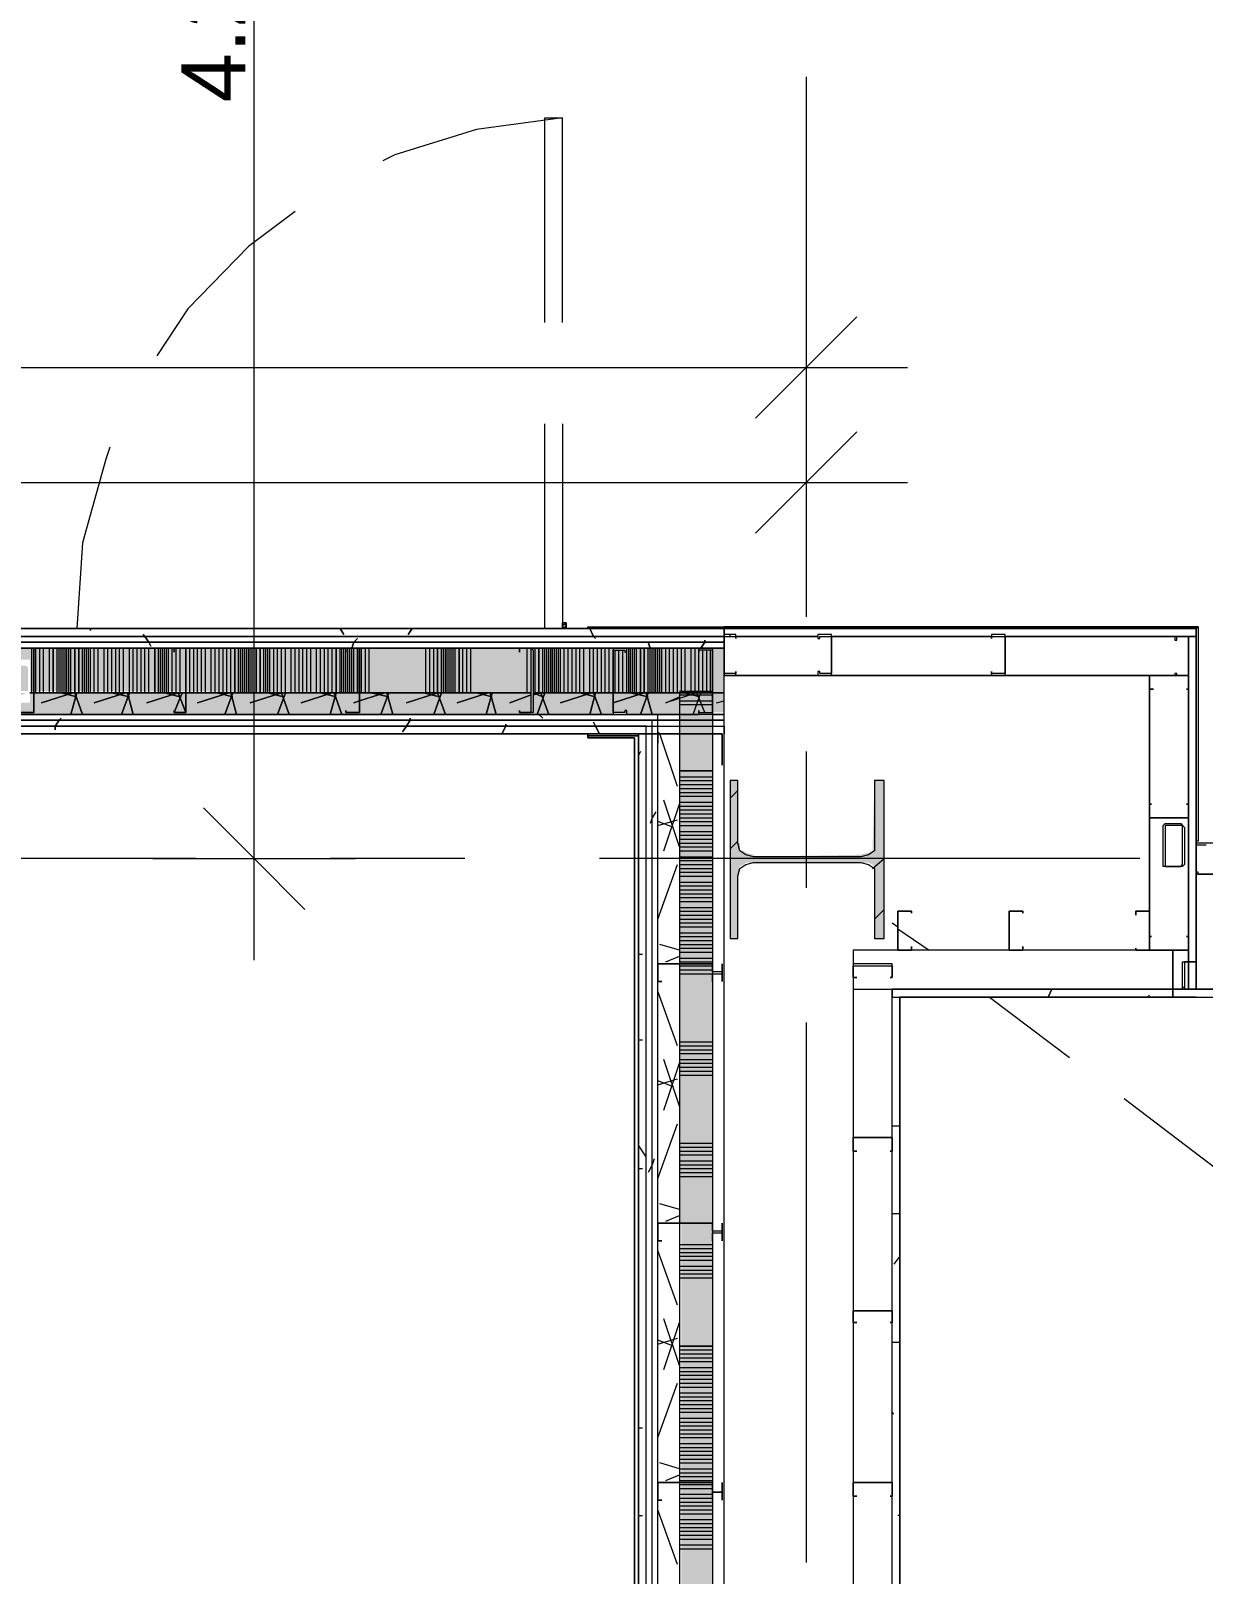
# Model space of a CAD drawing. Header units: metres. Extents: x -2 to 237, y -8 to 52.
# Drawn here: x 23.437 to 26.19, y 31.168 to 34.795 of the extents above; entities that cross this region are included whole.
import ezdxf

# ---------------------------------------------------------------- set-up
doc = ezdxf.new("R2010")
doc.units = ezdxf.units.M
doc.layers.add('HVAC - Ductos', color=5, linetype='Continuous', lineweight=0)
doc.layers.add('PDF4_Text', color=7, linetype='Continuous', lineweight=0)
doc.layers.add('PDF4_Geometry', color=7, linetype='Continuous', lineweight=0, true_color=0xaaaaaa)
doc.layers.add('PDF4_Solid Fills', color=7, linetype='Continuous', lineweight=0, true_color=0xffffff)
doc.styles.add('PDF Helvetica', font='')
doc.styles.get('PDF Helvetica').set_extended_font_data('Helvetica')

msp = doc.modelspace()

# ---------------------------------------------------------------- hatches: boundary and pattern name
at = {"layer": 'PDF4_Solid Fills', "lineweight": 0, "transparency": 33554559}
for points in [[(25.0379, 33.2387), (25.0379, 33.344), (25.0333, 33.344), (25.0059, 33.3394), (25.0059, 33.344), (21.5192, 33.344), (21.5192, 33.2387), (23.242, 33.2432), (23.4298, 33.2432), (23.4298, 33.2936), (23.4252, 33.2936), (23.4252, 33.3028), (23.384, 33.3028), (23.384, 33.3166), (23.4344, 33.3166), (23.4344, 33.2432), (23.4435, 33.2432)], [(25.0654, 33.2387), (25.0654, 33.344), (24.8318, 33.344), (24.8043, 33.3394), (24.8043, 33.344), (21.5192, 33.344), (21.5192, 33.2387), (23.242, 33.2432), (23.4298, 33.2432), (23.4298, 33.2982), (23.4252, 33.3028), (23.384, 33.3028), (23.384, 33.3166), (23.4344, 33.3166), (23.4344, 33.2432), (23.4435, 33.2432)], [(23.416, 33.2341), (23.4252, 33.2387), (21.5971, 33.2387), (21.5971, 33.1883), (24.96, 33.1883), (24.96, 33.2387), (23.4344, 33.2387), (23.4344, 33.2157), (23.384, 33.2157), (23.384, 33.2295)], [(23.416, 33.2341), (23.4252, 33.2387), (21.5971, 33.2387), (21.5971, 33.1883), (25.0379, 33.1928), (25.0654, 33.1928), (25.0654, 33.2387), (23.4344, 33.2387), (23.4344, 33.2157), (23.384, 33.2157), (23.384, 33.2295)], [(24.9646, 30.2652), (25.0379, 30.2652), (25.0379, 33.2387), (24.96, 33.2387), (24.96, 31.9924), (24.9646, 31.9924)], [(25.0975, 32.8858), (25.0975, 33.0325), (25.0792, 33.0325), (25.0792, 32.6614), (25.0975, 32.6614), (25.0975, 32.8125), (25.1021, 32.8309), (25.1113, 32.8354), (25.1159, 32.84), (25.4044, 32.84), (25.4136, 32.8354), (25.4182, 32.8309), (25.4182, 32.6614), (25.4411, 32.6614), (25.4411, 33.0325), (25.4182, 33.0325), (25.4136, 32.8676), (25.4044, 32.863), (25.3862, 32.8584), (25.1341, 32.8538), (25.1341, 32.8584), (25.1159, 32.863), (25.1113, 32.8676), (25.1021, 32.8676), (25.1021, 32.8858)]]:
    msp.add_hatch(color=256, dxfattribs=at).paths.add_polyline_path(points)

# ---------------------------------------------------------------- linework, layer by layer
at = {"layer": 'HVAC - Ductos', "lineweight": 0}
for points in [[(23.9612, 32.6109), (23.9612, 37.046), (23.9612, 39.2864), (23.9612, 40.6838)], [(25.2579, 34.242), (25.2579, 34.0038), (25.2579, 33.7655)], [(25.377, 34.1229), (25.2579, 34.0038), (25.1387, 33.8846)], [(19.3155, 34.0038), (25.4961, 34.0038)], [(25.2579, 33.9717), (25.2579, 33.7335), (25.2579, 33.4952)], [(25.377, 33.8526), (25.2579, 33.7335), (25.1387, 33.6143)], [(20.4609, 33.7335), (25.4961, 33.7335)], [(23.8421, 32.9683), (23.9612, 32.8492), (24.0803, 32.7301)], [(23.723, 32.8492), (23.9612, 32.8492), (24.1995, 32.8492)]]:
    msp.add_lwpolyline(points, dxfattribs=at)
at = {"layer": 'PDF4_Geometry', "lineweight": 0}
for points in [[(25.2579, 34.6865), (25.2579, 33.4174)], [(24.6851, 34.1092), (24.6851, 34.5902), (24.4836, 34.5627), (24.2912, 34.5032), (24.2636, 34.4894)], [(24.6439, 34.1092), (24.6439, 34.5902), (24.6851, 34.5902)], [(24.0575, 34.3703), (23.9475, 34.2879), (23.8054, 34.1413), (23.7322, 34.0312)], [(24.6851, 33.8709), (24.6851, 33.3898), (24.6439, 33.3898), (24.6439, 33.8709)], [(23.6222, 33.8159), (23.6131, 33.7884), (23.5581, 33.5915), (23.5443, 33.3898), (23.2328, 33.3898)], [(25.0654, 33.3715), (25.0654, 33.3898), (21.4963, 33.3898), (20.887, 33.3898), (20.69, 33.3898), (20.3555, 33.3898), (20.3555, 33.2845), (20.69, 33.2845), (20.69, 31.1265), (20.887, 31.1265), (21.4459, 31.1265), (21.4459, 30.1644), (21.4459, 25.4682), (20.8915, 25.4682), (20.69, 25.4682), (20.69, 23.3102), (20.3555, 23.3102), (20.3555, 23.2003), (20.69, 23.2003), (20.8915, 23.2003), (21.4963, 23.2003), (21.4963, 23.3973), (21.4871, 23.3973)], [(25.0654, 33.3898), (21.5192, 33.3898), (21.4963, 33.3898), (21.4963, 33.3944), (20.6854, 33.3944), (20.6854, 33.3898), (20.6854, 33.3944), (21.4963, 33.3944), (23.1824, 33.3944), (23.1824, 33.3898), (21.4963, 33.3898), (20.887, 33.3898)], [(21.4459, 31.1403), (20.887, 31.1403), (20.722, 31.1403), (20.7083, 31.1403), (20.7083, 33.3715), (20.722, 33.3715), (20.887, 33.3715), (21.4963, 33.3715), (21.5192, 33.3715), (25.0654, 33.3715), (25.0654, 33.3898), (26.1742, 33.3898), (25.0654, 33.3898), (25.0654, 33.3944), (25.0654, 33.3898), (24.7447, 33.3898)], [(23.1824, 33.3898), (24.7447, 33.3898), (24.7447, 33.3944), (25.0654, 33.3944), (26.1787, 33.3944), (26.1787, 32.8904), (26.1742, 32.8904), (26.1742, 33.3898), (26.1742, 32.6064), (26.1742, 32.5422), (26.1742, 32.6064), (26.1742, 33.3898), (26.1787, 33.3944), (25.0654, 33.3944), (25.0654, 33.3898), (26.1742, 33.3898), (25.0654, 33.3898), (26.1742, 33.3898), (26.1787, 33.3944), (26.1787, 32.8904), (26.1742, 32.8904), (26.1742, 33.3898), (26.1742, 33.2799), (26.1742, 32.6339), (26.1742, 32.6064), (26.1742, 32.5422), (26.1742, 32.6064), (26.1742, 33.3715), (26.1558, 33.3715), (25.7251, 33.3715), (26.1742, 33.3715), (26.1742, 33.3898), (25.0654, 33.3898), (25.0654, 33.3715), (21.4963, 33.3715)], [(25.0654, 33.3898), (21.4963, 33.3898), (25.0654, 33.3898)], [(24.6943, 33.3898), (24.6943, 33.3944), (24.6943, 33.399), (24.6897, 33.4036), (24.6851, 33.4036), (24.6851, 33.399), (24.6851, 33.3944), (24.6851, 33.3898), (24.6897, 33.3898)], [(24.6943, 33.3898), (24.6943, 33.3944), (24.6943, 33.399), (24.6897, 33.4036), (24.6851, 33.4036), (24.6851, 33.399), (24.6851, 33.3944), (24.6851, 33.3898), (24.6897, 33.3898)], [(24.6943, 33.3898), (24.6943, 33.3944), (24.6943, 33.399), (24.6943, 33.4036), (24.6897, 33.4036), (24.6851, 33.4036), (24.6851, 33.399), (24.6851, 33.3944), (24.6851, 33.3898)], [(24.6943, 33.3898), (24.6943, 33.3944), (24.6943, 33.399), (24.6943, 33.4036), (24.6897, 33.4036), (24.6851, 33.4036), (24.6851, 33.399), (24.6851, 33.3944), (24.6851, 33.3898)], [(24.6943, 33.3898), (24.6943, 33.3944), (24.6943, 33.399), (24.6897, 33.4036), (24.6851, 33.4036), (24.6851, 33.399), (24.6851, 33.3944), (24.6851, 33.3898), (24.6897, 33.3898)], [(24.6943, 33.3898), (24.6943, 33.3944), (24.6943, 33.399), (24.6897, 33.4036), (24.6851, 33.4036), (24.6851, 33.399), (24.6851, 33.3944), (24.6851, 33.3898), (24.6897, 33.3898)], [(24.6943, 33.3898), (24.6943, 33.3944), (24.6943, 33.399), (24.6943, 33.4036), (24.6897, 33.4036), (24.6851, 33.4036), (24.6851, 33.399), (24.6851, 33.3944), (24.6851, 33.3898)], [(24.6943, 33.3898), (24.6943, 33.3944), (24.6943, 33.399), (24.6943, 33.4036), (24.6897, 33.4036), (24.6851, 33.4036), (24.6851, 33.399), (24.6851, 33.3944), (24.6851, 33.3898)], [(24.6851, 33.399), (24.6897, 33.399)], [(24.6897, 33.399), (24.6851, 33.399)], [(24.6851, 33.399), (24.6897, 33.399)], [(24.6851, 33.399), (24.6897, 33.399)], [(24.6851, 33.399), (24.6897, 33.399)], [(24.6851, 33.399), (24.6897, 33.399)], [(24.6851, 33.399), (24.6897, 33.399)], [(24.6851, 33.399), (24.6897, 33.399)], [(24.6851, 33.399), (24.6897, 33.399)], [(24.6851, 33.399), (24.6897, 33.399)], [(24.6897, 33.3944), (24.6897, 33.3898), (24.6851, 33.3944)], [(24.6851, 33.3944), (24.6897, 33.3898)], [(24.6897, 33.3944), (24.6897, 33.3898), (24.6851, 33.3944)], [(24.6897, 33.3944), (24.6897, 33.3898), (24.6851, 33.3944)], [(24.6897, 33.3944), (24.6897, 33.3898), (24.6851, 33.3944)], [(24.6897, 33.3944), (24.6897, 33.3898), (24.6851, 33.3944)], [(24.6897, 33.3898), (24.6897, 33.3944)], [(24.6943, 33.399), (24.6943, 33.3944)], [(24.6943, 33.3944), (24.6943, 33.399)], [(24.6943, 33.399), (24.6943, 33.3944)], [(24.6943, 33.399), (24.6943, 33.3944)], [(24.6943, 33.399), (24.6943, 33.3944)], [(24.6943, 33.399), (24.6943, 33.3944)], [(24.6943, 33.399), (24.6943, 33.3944)], [(24.6943, 33.399), (24.6943, 33.3944)], [(24.6943, 33.399), (24.6943, 33.3944)], [(24.6943, 33.399), (24.6943, 33.3944)], [(25.0654, 33.3577), (21.5192, 33.3577), (21.4963, 33.3577), (20.887, 33.3577), (20.7404, 33.3577), (20.722, 33.3577), (20.722, 31.1585), (20.7404, 31.1585), (20.887, 31.1585), (21.4459, 31.1585), (21.4643, 31.1585)], [(21.4963, 33.3577), (25.0654, 33.3577), (21.4963, 33.3577)], [(23.7734, 33.344), (23.4389, 33.344)], [(24.1766, 33.344), (23.8009, 33.344)], [(24.5843, 33.344), (24.2087, 33.344)], [(24.6119, 33.344), (25.0654, 33.344), (25.0379, 33.344), (25.0379, 33.2387), (25.0379, 33.1425), (25.0379, 30.2652), (25.0379, 26.2471), (25.0379, 23.4477)], [(24.6164, 33.2387), (24.8043, 33.2387), (25.0379, 33.2387), (25.0654, 33.2387), (25.0654, 33.2845)], [(25.0654, 23.4477), (25.0654, 26.2471), (25.0608, 26.2471), (25.0608, 30.2652), (25.0654, 30.2652), (25.0654, 33.1425), (25.0654, 33.2845)], [(26.1558, 33.2845), (26.1558, 33.2799), (26.0642, 33.2799), (26.0642, 32.7255), (26.0642, 33.2799), (25.0654, 33.2799), (26.0642, 33.2799), (26.1558, 33.2799)], [(21.6475, 33.1745), (25.0654, 33.1745), (25.0654, 33.1883), (25.0379, 33.1883), (25.0654, 33.1883), (25.0654, 33.2387), (25.0379, 33.2387), (24.8043, 33.2387), (24.6164, 33.2387), (24.8043, 33.2387), (24.96, 33.2387), (24.96, 33.1883), (24.96, 33.1425), (24.96, 32.6018), (24.96, 31.9924), (24.96, 31.3831), (24.96, 30.7737)], [(23.4344, 33.2387), (23.4435, 33.2387), (23.8009, 33.2387), (24.2087, 33.2387), (24.6119, 33.2387)], [(21.5971, 33.1883), (24.8043, 33.1883), (21.6475, 33.1883)], [(24.8043, 33.1883), (21.6475, 33.1883), (21.6475, 33.1745), (21.6475, 33.1425), (21.6475, 31.3235), (21.6475, 30.1644), (21.6475, 25.2987)], [(24.9142, 30.2652), (24.9096, 30.2652), (24.9096, 33.1425), (24.9096, 33.1745), (24.9096, 33.1883), (24.8364, 33.1883), (25.0059, 33.1883), (24.8364, 33.1883)], [(24.9096, 23.4523), (24.9096, 26.2471), (24.96, 26.2471), (24.96, 25.8943), (24.96, 25.2849), (24.96, 24.6756), (24.96, 24.0662), (24.96, 23.4569), (24.96, 23.4477), (24.9096, 23.4477), (24.8959, 23.4477), (24.8959, 26.2471), (24.8959, 30.2652), (24.8959, 33.1425), (24.8959, 33.1607), (24.8959, 33.1745), (21.6612, 33.1745), (21.6612, 33.1607), (21.6612, 33.1425), (21.6612, 31.3235), (21.6612, 30.1644), (21.6612, 25.2895), (21.6612, 25.2666), (21.6612, 23.4477)], [(21.6934, 30.1644), (21.6934, 31.3235), (21.6934, 30.1644), (21.6934, 31.3235), (21.6934, 33.1425), (24.9096, 33.1425), (21.6796, 33.1425), (21.6796, 33.1607), (25.0654, 33.1607), (25.0654, 33.1425)], [(24.8822, 26.2471), (24.8822, 30.2652), (24.8822, 33.1425), (24.8822, 33.1607), (21.6796, 33.1607), (21.6796, 33.1425), (21.6796, 31.3235), (21.6796, 30.1644), (21.6796, 25.2895)], [(21.4825, 23.3973), (20.8915, 23.3973), (20.8915, 25.2666), (21.4459, 25.2666), (21.4963, 25.2666), (21.4963, 23.4477), (21.6934, 23.4477), (21.6934, 25.2666), (21.6934, 30.1644), (21.6934, 31.3235), (21.6934, 33.1425), (24.8638, 33.1425), (24.8638, 30.2652), (24.8638, 26.2471), (24.8638, 23.4477), (24.9096, 23.4477), (25.0608, 23.4477)], [(24.7447, 33.1425), (24.8638, 33.1425), (24.7447, 33.1425), (24.8638, 33.1425), (24.7447, 33.1425), (24.7447, 33.1379), (24.7447, 33.1425), (23.1824, 33.1425), (21.6934, 33.1425), (23.1824, 33.1425), (21.6979, 33.1425), (21.6979, 31.3235), (21.6979, 30.1644)], [(23.1824, 33.1425), (21.6934, 33.1425), (25.0608, 33.1425)], [(21.7025, 31.3235), (21.7025, 30.1644), (21.7025, 31.3235), (21.6979, 31.3235), (21.6979, 33.1425), (23.1824, 33.1425), (21.6934, 33.1425), (24.8638, 33.1425), (24.7447, 33.1425), (24.8638, 33.1425), (24.7447, 33.1425), (24.8638, 33.1425), (24.8638, 30.2652), (24.8638, 26.2471)], [(24.8638, 30.3384), (24.8638, 33.1425), (24.8638, 30.3384)], [(24.8638, 30.3384), (24.8638, 33.1425), (24.8638, 30.3384)], [(25.2579, 33.1012), (25.2579, 32.7805)], [(25.0792, 32.9912), (25.0975, 33.0096)], [(25.0792, 32.8721), (25.0975, 32.8904)], [(26.22, 32.8858), (26.1742, 32.8858), (26.1742, 32.8813), (26.1787, 32.8813), (26.1971, 32.8813)], [(23.8238, 32.8492), (22.5501, 32.8492)], [(24.4561, 32.8492), (24.1399, 32.8492)], [(26.0413, 32.8492), (24.7722, 32.8492)], [(25.4136, 32.8263), (25.4411, 32.8492)], [(26.1375, 32.8309), (26.1009, 32.8309), (26.1375, 32.8309)], [(26.2154, 32.8125), (26.1787, 32.8125), (26.1787, 32.8171), (26.1742, 32.8171), (26.1742, 32.8125), (26.22, 32.8125)], [(25.4182, 32.7071), (25.4411, 32.7301)], [(25.4594, 32.698), (25.4732, 32.6889)], [(25.4732, 32.6843), (25.5465, 32.6339)], [(25.4594, 24.0662), (25.4594, 32.5239), (25.4594, 32.5422), (26.1192, 32.5422), (26.1192, 32.6339), (26.1192, 32.5422), (26.1192, 32.5239), (25.4778, 32.5239), (25.4778, 24.0662), (26.1742, 24.0662), (26.1742, 24.0479), (26.1742, 23.9837), (26.1742, 23.9563), (26.1742, 23.2186), (26.1558, 23.2186), (25.0608, 23.2186), (25.0608, 23.2003)], [(25.3678, 32.5697), (25.3678, 32.5422), (26.1192, 32.5422), (26.1192, 32.6339), (26.1558, 32.6339), (26.1558, 32.6064), (26.1558, 32.5422), (26.1558, 32.6064), (26.1558, 32.6339), (26.1192, 32.6339), (26.0642, 32.6339), (26.1192, 32.6339), (25.3678, 32.6339), (25.3678, 32.5972)], [(25.3678, 23.9746), (25.3678, 23.9563), (26.1558, 23.9563), (26.1742, 23.9563), (26.1742, 23.9837), (26.1742, 24.0479), (26.1742, 24.0662), (25.4778, 24.0662), (25.4778, 32.5239), (26.1192, 32.5239), (37.1517, 32.5239), (37.1517, 32.5422), (26.1192, 32.5422), (26.1192, 32.6339), (25.3678, 32.6339), (25.3678, 32.5972)], [(25.3678, 32.5697), (25.3678, 32.5422), (25.3678, 32.5239), (25.3678, 32.194)], [(26.1192, 32.5239), (26.1742, 32.5239), (26.1192, 32.5239), (26.1742, 32.5239), (26.1192, 32.5239), (26.1192, 32.5422), (37.1517, 32.5422)], [(25.4778, 32.5239), (26.1192, 32.5239), (25.4778, 32.5239)], [(25.6885, 32.5239), (25.8763, 32.3818)], [(25.2579, 32.4644), (25.2579, 31.1952)], [(26.0046, 32.2857), (26.2567, 32.0933)], [(25.3678, 32.1619), (25.3678, 31.7862)], [(25.3678, 31.7588), (25.3678, 31.3785)], [(25.0608, 31.3418), (25.0608, 31.3464)], [(25.3678, 31.351), (25.3678, 30.9753)]]:
    msp.add_lwpolyline(points, dxfattribs=at)
for points in [[(25.0654, 33.3715), (25.0654, 33.3898), (21.4963, 33.3898), (21.4963, 33.3715)], [(24.6897, 33.3898), (24.6851, 33.3898), (24.6851, 33.3944), (24.6851, 33.399), (24.6851, 33.4036), (24.6897, 33.4036), (24.6943, 33.399), (24.6943, 33.3944), (24.6943, 33.3898), (24.6943, 33.3944), (24.6943, 33.399), (24.6897, 33.4036), (24.6851, 33.4036), (24.6851, 33.399), (24.6851, 33.3944), (24.6851, 33.3898)], [(24.6851, 33.3898), (24.6851, 33.3944), (24.6851, 33.399), (24.6851, 33.4036), (24.6897, 33.4036), (24.6943, 33.4036), (24.6943, 33.399), (24.6943, 33.3944), (24.6943, 33.3898), (24.6943, 33.3944), (24.6943, 33.399), (24.6943, 33.4036), (24.6897, 33.4036), (24.6851, 33.4036), (24.6851, 33.399), (24.6851, 33.3944)], [(24.6897, 33.399), (24.6851, 33.399)], [(24.6897, 33.399), (24.6851, 33.399)], [(24.6897, 33.3898), (24.6897, 33.3944), (24.6943, 33.3944), (24.6943, 33.399), (24.6897, 33.399), (24.6851, 33.399), (24.6851, 33.3944)], [(24.6851, 33.3944), (24.6897, 33.3898), (24.6897, 33.3944), (24.6897, 33.3898)], [(24.6851, 33.3944), (24.6897, 33.3898), (24.6897, 33.3944), (24.6897, 33.3898)], [(24.6851, 33.3944), (24.6897, 33.3898), (24.6897, 33.3944), (24.6897, 33.3898)], [(24.6851, 33.3944), (24.6897, 33.3898), (24.6897, 33.3944), (24.6897, 33.3898)], [(24.6943, 33.3944), (24.6943, 33.399)], [(24.6943, 33.3944), (24.6943, 33.399)], [(24.7447, 33.3898), (24.7447, 33.3944), (25.0654, 33.3944), (25.0654, 33.3898)], [(25.0929, 33.3761), (25.0654, 33.3761), (25.0654, 33.3715), (25.0654, 33.2845), (25.0654, 33.2799), (25.0929, 33.2799), (25.0929, 33.289), (25.0929, 33.2845), (25.0654, 33.2845), (25.0654, 33.3715), (25.0929, 33.3715), (25.0929, 33.3669)], [(25.2854, 33.3715), (25.0929, 33.3715)], [(25.2854, 33.2799), (25.3174, 33.2799), (25.3174, 33.2845), (25.3174, 33.3715), (25.3174, 33.3761), (25.2854, 33.3761), (25.2854, 33.3669), (25.2899, 33.3669), (25.2899, 33.3715), (25.3174, 33.3715), (25.3174, 33.2845), (25.2899, 33.2845), (25.2899, 33.289), (25.2854, 33.289)], [(25.6931, 33.3715), (25.3174, 33.3715)], [(25.6931, 33.2799), (25.7251, 33.2799), (25.7251, 33.2845), (25.7251, 33.3715), (25.7251, 33.3761), (25.6931, 33.3761), (25.6931, 33.3669), (25.6931, 33.3715), (25.7251, 33.3715), (25.7251, 33.2845), (25.6931, 33.2845), (25.6931, 33.289)], [(26.1238, 33.2799), (26.1558, 33.2799), (26.1558, 33.2845), (26.1558, 33.3715), (26.1238, 33.3715), (26.1238, 33.3623), (26.1284, 33.3623), (26.1284, 33.3715), (26.1558, 33.3715), (26.1558, 33.2845), (26.1558, 33.2799), (26.1284, 33.2799), (26.1284, 33.2845), (26.1238, 33.2845)], [(23.4389, 33.344), (23.4435, 33.344), (23.4435, 33.3394), (23.4435, 33.1928), (23.4389, 33.1928), (23.4114, 33.1928), (23.4114, 33.1974), (23.4114, 33.1928), (23.4389, 33.1928), (23.4435, 33.1928), (23.4435, 33.3394), (23.4435, 33.344), (23.4389, 33.344), (23.4114, 33.344)], [(23.7734, 33.344), (23.4389, 33.344)], [(23.7734, 33.3348), (23.7734, 33.344)], [(23.8009, 33.344), (23.8009, 33.3394), (23.8009, 33.1928), (23.7734, 33.1928), (23.7734, 33.1974), (23.7734, 33.1928), (23.8009, 33.1928), (23.8009, 33.3394), (23.8009, 33.344), (23.7734, 33.344)], [(24.1766, 33.344), (23.8009, 33.344)], [(24.1766, 33.3348), (24.1766, 33.344)], [(24.2087, 33.344), (24.2087, 33.3394), (24.2087, 33.1928), (24.1766, 33.1928), (24.1766, 33.1974), (24.1766, 33.1928), (24.2087, 33.1928), (24.2087, 33.3394), (24.2087, 33.344), (24.1766, 33.344)], [(24.5843, 33.344), (24.2087, 33.344)], [(24.5843, 33.3348), (24.5843, 33.344)], [(24.6119, 33.344), (24.6164, 33.3394), (24.6164, 33.1928), (24.6119, 33.1928), (24.5843, 33.1928), (24.5843, 33.1974), (24.5843, 33.1928), (24.6119, 33.1928), (24.6119, 33.3394), (24.6119, 33.344), (24.5843, 33.344)], [(25.0654, 33.344), (25.0379, 33.344), (24.6119, 33.344)], [(24.8364, 33.344), (24.8043, 33.344), (24.8043, 33.3394), (24.8043, 33.1928), (24.8043, 33.1883), (24.8364, 33.1883), (24.8364, 33.1974), (24.8318, 33.1974), (24.8318, 33.1928), (24.8043, 33.1928), (24.8043, 33.3394), (24.8318, 33.3394), (24.8318, 33.3348), (24.8364, 33.3348)], [(25.0379, 33.344), (25.0379, 33.3394), (25.0379, 33.1928), (25.0379, 33.1883), (25.0059, 33.1883), (25.0059, 33.1974), (25.0059, 33.1928), (25.0379, 33.1928), (25.0379, 33.3394), (25.0059, 33.3394), (25.0059, 33.3348), (25.0059, 33.344)], [(26.1558, 33.2478), (26.1558, 33.2799), (26.0688, 33.2799), (26.0642, 33.2799), (26.0642, 33.2478), (26.0734, 33.2478), (26.0642, 33.2478), (26.0642, 33.2799), (26.0688, 33.2799), (26.1558, 33.2799), (26.1558, 33.2478), (26.1512, 33.2478)], [(23.4344, 33.2387), (23.4435, 33.2387), (23.8009, 33.2387), (24.2087, 33.2387), (24.6119, 33.2387), (24.2087, 33.2387), (23.8009, 33.2387), (23.4435, 33.2387)], [(26.1558, 32.9774), (26.1558, 33.2478)], [(25.0654, 33.1745), (21.6612, 33.1745), (21.6612, 33.1607), (25.0654, 33.1607)], [(24.8638, 33.1379), (24.7447, 33.1379), (24.7447, 33.1333), (24.8546, 33.1333), (24.7447, 33.1333), (24.7447, 33.1379), (24.7447, 33.1425), (24.7447, 33.1379)], [(24.7447, 33.1333), (24.8546, 33.1333), (24.7447, 33.1333), (24.7447, 33.1379)], [(24.8546, 33.1333), (24.7447, 33.1333)], [(24.8546, 30.3384), (24.8546, 33.1333)], [(24.9096, 33.1425), (24.9096, 33.1195), (24.9096, 33.1425), (25.0608, 33.1425), (25.0608, 33.0691), (25.0608, 33.1425)], [(25.4411, 32.6613), (25.4411, 33.0325), (25.4182, 33.0325), (25.4182, 32.8858), (25.4182, 32.8676), (25.4044, 32.8584), (25.3862, 32.8538), (25.1341, 32.8538), (25.1159, 32.8584), (25.1021, 32.8676), (25.0975, 32.8858), (25.0975, 33.0325), (25.0792, 33.0325), (25.0792, 32.6613), (25.0975, 32.6613), (25.0975, 32.8079), (25.1021, 32.8263), (25.1159, 32.8354), (25.1341, 32.84), (25.3862, 32.84), (25.4044, 32.8354), (25.4182, 32.8263), (25.4182, 32.8079), (25.4182, 32.6613)], [(26.0642, 32.9774), (26.0642, 32.95), (26.0642, 32.9454), (26.0688, 32.9454), (26.1558, 32.9454), (26.1558, 32.95), (26.1558, 32.9774), (26.1512, 32.9774), (26.1558, 32.9774), (26.1558, 32.95), (26.1558, 32.9454), (26.0688, 32.9454), (26.0642, 32.9454), (26.0642, 32.95), (26.0642, 32.9774), (26.0688, 32.9774)], [(26.1558, 32.6659), (26.1558, 32.95)], [(26.1421, 32.8354), (26.1421, 32.9225), (26.1421, 32.9271), (26.1375, 32.9271), (26.1009, 32.9271), (26.1009, 32.9225), (26.1009, 32.8354), (26.1009, 32.8309), (26.0963, 32.8309), (26.0963, 32.8354), (26.0963, 32.9225), (26.0963, 32.9271), (26.1009, 32.9316), (26.1375, 32.9316), (26.1421, 32.9271), (26.1467, 32.9225), (26.1467, 32.8354), (26.1421, 32.8309), (26.1375, 32.8309)], [(25.5052, 32.7255), (25.4732, 32.7255), (25.4732, 32.6339), (25.5052, 32.6339), (25.5052, 32.6431), (25.5052, 32.6339), (25.4732, 32.6339), (25.4732, 32.7255), (25.5052, 32.7255), (25.5052, 32.7209)], [(25.7664, 32.7255), (25.7343, 32.7255), (25.7343, 32.6339), (25.7664, 32.6339), (25.7664, 32.6431), (25.7664, 32.6339), (25.7343, 32.6339), (25.7343, 32.7255), (25.7664, 32.7255), (25.7664, 32.7209)], [(26.0322, 32.6339), (26.0642, 32.6339), (26.0642, 32.7255), (26.0322, 32.7255), (26.0322, 32.7163), (26.0322, 32.7255), (26.0642, 32.7255), (26.0642, 32.6339), (26.0322, 32.6339), (26.0322, 32.6385)], [(26.0642, 32.6659), (26.0642, 32.6339), (26.0688, 32.6339), (26.1558, 32.6339), (26.1558, 32.6659), (26.1512, 32.6659), (26.1558, 32.6659), (26.1558, 32.6339), (26.0688, 32.6339), (26.0642, 32.6339), (26.0642, 32.6659), (26.0688, 32.6659)], [(26.1467, 32.5422), (26.1421, 32.5422), (26.1421, 32.6018), (26.1421, 32.6064), (26.1467, 32.6064), (26.1742, 32.6064), (26.1742, 32.5972), (26.1742, 32.6064), (26.1467, 32.6064), (26.1467, 32.6018), (26.1467, 32.5422), (26.1742, 32.5422)], [(25.0379, 32.5605), (25.0379, 32.5789), (25.0608, 32.5789), (25.0608, 32.5835), (25.0608, 32.6018), (25.0608, 32.5605), (25.0608, 32.5651), (25.0608, 32.5605), (25.0608, 32.6018), (25.0608, 32.5835), (25.0379, 32.5835), (25.0379, 32.6018), (24.9142, 32.6018), (24.9096, 32.6018), (24.9096, 32.5605), (24.9142, 32.5605), (24.9188, 32.5605), (24.9142, 32.5605), (24.9096, 32.5605), (24.9096, 32.6018), (24.9142, 32.6018), (25.0379, 32.6018)], [(25.4594, 32.5697), (25.4594, 32.5972), (25.4594, 32.6018), (25.3678, 32.6018), (25.3678, 32.5972), (25.3678, 32.5697), (25.377, 32.5697), (25.3678, 32.5697), (25.3678, 32.5972), (25.4594, 32.5972), (25.4594, 32.5697), (25.4548, 32.5697)], [(25.4594, 32.5239), (26.1192, 32.5239), (26.1192, 32.5422), (25.4594, 32.5422)], [(26.1742, 32.5468), (26.1742, 32.5422)], [(25.4594, 32.1619), (25.4594, 32.194), (25.3678, 32.194), (25.3678, 32.1619), (25.377, 32.1619), (25.3678, 32.1619), (25.3678, 32.194), (25.4594, 32.194), (25.4594, 32.1619), (25.4548, 32.1619)], [(25.0379, 31.9512), (25.0379, 31.9695), (25.0608, 31.9695), (25.0608, 31.9741), (25.0608, 31.9878), (25.0608, 31.9924), (25.0608, 31.9878), (25.0608, 31.9512), (25.0608, 31.9558), (25.0608, 31.9512), (25.0608, 31.9924), (25.0608, 31.9741), (25.0379, 31.9741), (25.0379, 31.9924), (24.9142, 31.9924), (24.9096, 31.9924), (24.9096, 31.9512), (24.9142, 31.9512), (24.9188, 31.9512), (24.9142, 31.9512), (24.9096, 31.9512), (24.9096, 31.9924), (24.9142, 31.9924), (25.0379, 31.9924)], [(25.4594, 31.7588), (25.4594, 31.7862), (25.3678, 31.7862), (25.3678, 31.7588), (25.377, 31.7588), (25.3678, 31.7588), (25.3678, 31.7862), (25.4594, 31.7862), (25.4594, 31.7588), (25.4548, 31.7588)], [(25.0379, 31.3418), (25.0379, 31.3602), (25.0608, 31.3602), (25.0608, 31.3648), (25.0608, 31.3785), (25.0608, 31.3418), (25.0608, 31.3464), (25.0608, 31.3418), (25.0608, 31.3831), (25.0608, 31.3648), (25.0608, 31.3602), (25.0379, 31.3602), (25.0379, 31.3831), (24.9142, 31.3831), (24.9096, 31.3831), (24.9096, 31.3418), (24.9142, 31.3418), (24.9188, 31.3418), (24.9142, 31.3418), (24.9096, 31.3418), (24.9096, 31.3831), (24.9142, 31.3831), (25.0379, 31.3831)], [(25.4594, 31.351), (25.4594, 31.3785), (25.4594, 31.3831), (25.3678, 31.3831), (25.3678, 31.3785), (25.3678, 31.351), (25.377, 31.351), (25.3678, 31.351), (25.3678, 31.3785), (25.3678, 31.3831), (25.4594, 31.3831), (25.4594, 31.3785), (25.4594, 31.351), (25.4548, 31.351)]]:
    msp.add_lwpolyline(points, close=True, dxfattribs=at)
at = {"layer": 'PDF4_Geometry', "color": 254, "lineweight": 0, "true_color": 0xeaeaea}
for points in [[(23.5764, 33.3898), (23.5764, 33.3852)], [(23.7138, 33.3577), (23.7184, 33.3486), (23.7138, 33.3577), (23.7047, 33.3715), (23.7001, 33.3761), (23.7047, 33.3715)], [(24.1629, 33.3898), (24.172, 33.3761)], [(24.3232, 33.3761), (24.3324, 33.3898)], [(24.7493, 33.3898), (24.7585, 33.3715), (24.763, 33.3669), (24.7585, 33.3715)], [(24.1903, 33.344), (24.1949, 33.3577), (24.2041, 33.3669), (24.1949, 33.3577)], [(24.8868, 33.3577), (24.8913, 33.344), (24.8868, 33.3577), (24.8822, 33.3577)], [(25.0105, 33.344), (25.0196, 33.3577), (25.0196, 33.3623), (25.0196, 33.3577)], [(24.6301, 33.1883), (24.6393, 33.1791)], [(23.5031, 33.1745), (23.5077, 33.1791), (23.5031, 33.1745), (23.4939, 33.1607), (23.4939, 33.1516), (23.4939, 33.1607)], [(24.3278, 33.1745), (24.3278, 33.1791), (24.3278, 33.1745), (24.3186, 33.1607), (24.3094, 33.147), (24.3186, 33.1607)], [(24.5523, 33.1607), (24.5523, 33.1653), (24.5523, 33.1607), (24.5431, 33.1425)], [(24.7585, 33.1699), (24.763, 33.1607), (24.7722, 33.1425), (24.763, 33.1607)]]:
    msp.add_lwpolyline(points, close=True, dxfattribs=at)
at = {"layer": 'PDF4_Geometry', "color": 254, "lineweight": 0, "true_color": 0xd2d2d2}
for points in [[(25.0792, 33.3715), (25.0792, 33.3761)], [(23.8009, 33.2203), (23.8009, 33.2249)], [(25.7343, 32.6385), (25.7343, 32.6431)], [(26.1421, 32.5468), (26.1467, 32.5468)], [(25.3816, 31.7862), (25.3862, 31.7862)]]:
    msp.add_lwpolyline(points, dxfattribs=at)
at = {"layer": 'PDF4_Geometry', "color": 254, "lineweight": 0, "true_color": 0xd4d4d4}
for points in [[(23.4389, 33.2387), (23.4389, 33.344)], [(23.4481, 33.2387), (23.4481, 33.344)], [(23.4573, 33.2387), (23.4573, 33.344)], [(23.4665, 33.2387), (23.4665, 33.344)], [(23.4802, 33.2387), (23.4802, 33.344)], [(23.4985, 33.2387), (23.4985, 33.344)], [(23.5031, 33.2387), (23.5031, 33.344)], [(23.5077, 33.2387), (23.5077, 33.344)], [(23.5123, 33.2387), (23.5123, 33.344)], [(23.5169, 33.2387), (23.5169, 33.344)], [(23.5214, 33.2387), (23.5214, 33.344)], [(23.526, 33.2387), (23.526, 33.344)], [(23.5306, 33.2387), (23.5306, 33.344)], [(23.5581, 33.2387), (23.5581, 33.344)], [(23.5627, 33.2387), (23.5627, 33.344)], [(23.5672, 33.2387), (23.5672, 33.344)], [(23.5718, 33.2387), (23.5718, 33.344)], [(23.5764, 33.2387), (23.5764, 33.344)], [(23.5855, 33.2387), (23.5855, 33.344)], [(23.5947, 33.2387), (23.5947, 33.344)], [(23.6085, 33.2387), (23.6085, 33.344)], [(23.6176, 33.2387), (23.6176, 33.344)], [(23.6268, 33.2387), (23.6268, 33.344)], [(23.636, 33.2387), (23.636, 33.344)], [(23.6451, 33.2387), (23.6451, 33.344)], [(23.6543, 33.2387), (23.6543, 33.344)], [(23.668, 33.2387), (23.668, 33.344)], [(23.6771, 33.2387), (23.6771, 33.344)], [(23.6863, 33.2387), (23.6863, 33.344)], [(23.6955, 33.2387), (23.6955, 33.344)], [(23.7047, 33.2387), (23.7047, 33.344)], [(23.7138, 33.2387), (23.7138, 33.344)], [(23.7276, 33.2387), (23.7276, 33.344)], [(23.7368, 33.2387), (23.7368, 33.344)], [(23.7414, 33.2387), (23.7414, 33.344)], [(23.7459, 33.2387), (23.7459, 33.344)], [(23.7505, 33.2387), (23.7505, 33.344)], [(23.7551, 33.2387), (23.7551, 33.344)], [(23.7596, 33.2387), (23.7596, 33.344)], [(23.7688, 33.2387), (23.7688, 33.344)], [(23.778, 33.2387), (23.778, 33.344)], [(23.7872, 33.2387), (23.7872, 33.344)], [(23.8009, 33.2387), (23.8009, 33.344)], [(23.81, 33.2387), (23.81, 33.344)], [(23.8192, 33.2387), (23.8192, 33.344)], [(23.8284, 33.2387), (23.8284, 33.344)], [(23.8376, 33.2387), (23.8376, 33.344)], [(23.8467, 33.2387), (23.8467, 33.344)], [(23.8604, 33.2387), (23.8604, 33.344)], [(23.8696, 33.2387), (23.8696, 33.344)], [(23.8788, 33.2387), (23.8788, 33.344)], [(23.888, 33.2387), (23.888, 33.344)], [(23.8971, 33.2387), (23.8971, 33.344)], [(23.9063, 33.2387), (23.9063, 33.344)], [(23.9246, 33.2387), (23.9246, 33.344)], [(23.9292, 33.2387), (23.9292, 33.344)], [(23.9338, 33.2387), (23.9338, 33.344)], [(23.9383, 33.2387), (23.9383, 33.344)], [(23.9429, 33.2387), (23.9429, 33.344)], [(23.9475, 33.2387), (23.9475, 33.344)], [(23.952, 33.2387), (23.952, 33.344)], [(23.9566, 33.2387), (23.9566, 33.344)], [(23.9841, 33.2387), (23.9841, 33.344)], [(23.9887, 33.2387), (23.9887, 33.344)], [(23.9933, 33.2387), (23.9933, 33.344)], [(23.9979, 33.2387), (23.9979, 33.344)], [(24.0071, 33.2387), (24.0071, 33.344)], [(24.0163, 33.2387), (24.0163, 33.344)], [(24.0254, 33.2387), (24.0254, 33.344)], [(24.0345, 33.2387), (24.0345, 33.344)], [(24.0483, 33.2387), (24.0483, 33.344)], [(24.0575, 33.2387), (24.0575, 33.344)], [(24.0667, 33.2387), (24.0667, 33.344)], [(24.0758, 33.2387), (24.0758, 33.344)], [(24.0849, 33.2387), (24.0849, 33.344)], [(24.0941, 33.2387), (24.0941, 33.344)], [(24.1079, 33.2387), (24.1079, 33.344)], [(24.117, 33.2387), (24.117, 33.344)], [(24.1262, 33.2387), (24.1262, 33.344)], [(24.1353, 33.2387), (24.1353, 33.344)], [(24.1445, 33.2387), (24.1445, 33.344)], [(24.1629, 33.2387), (24.1629, 33.344)], [(24.1674, 33.2387), (24.1674, 33.344)], [(24.172, 33.2387), (24.172, 33.344)], [(24.1766, 33.2387), (24.1766, 33.344)], [(24.1812, 33.2387), (24.1812, 33.344)], [(24.1858, 33.2387), (24.1858, 33.344)], [(24.1903, 33.2387), (24.1903, 33.344)], [(24.1949, 33.2387), (24.1949, 33.344)], [(24.2132, 33.2387), (24.2132, 33.344)], [(24.2224, 33.2387), (24.2224, 33.344)], [(24.2315, 33.2387), (24.2315, 33.344)], [(24.3644, 33.2387), (24.3644, 33.344)], [(24.3736, 33.2387), (24.3736, 33.344)], [(24.3828, 33.2387), (24.3828, 33.344)], [(24.4011, 33.2387), (24.4011, 33.344)], [(24.4056, 33.2387), (24.4056, 33.344)], [(24.4102, 33.2387), (24.4102, 33.344)], [(24.4148, 33.2387), (24.4148, 33.344)], [(24.4194, 33.2387), (24.4194, 33.344)], [(24.424, 33.2387), (24.424, 33.344)], [(24.4286, 33.2387), (24.4286, 33.344)], [(24.4332, 33.2387), (24.4332, 33.344)], [(24.4515, 33.2387), (24.4515, 33.344)], [(24.4607, 33.2387), (24.4607, 33.344)], [(24.4698, 33.2387), (24.4698, 33.344)], [(24.6027, 33.2387), (24.6027, 33.344)], [(24.6119, 33.2387), (24.6119, 33.344)], [(24.621, 33.2387), (24.621, 33.344)], [(24.6301, 33.2387), (24.6301, 33.344)], [(24.6393, 33.2387), (24.6393, 33.344)], [(24.6439, 33.2387), (24.6439, 33.344)], [(24.6485, 33.2387), (24.6485, 33.344)], [(24.6531, 33.2387), (24.6531, 33.344)], [(24.6577, 33.2387), (24.6577, 33.344)], [(24.6623, 33.2387), (24.6623, 33.344)], [(24.6668, 33.2387), (24.6668, 33.344)], [(24.6714, 33.2387), (24.6714, 33.344)], [(24.6759, 33.2387), (24.6759, 33.344)], [(24.6805, 33.2387), (24.6805, 33.344)], [(24.6897, 33.2387), (24.6897, 33.344)], [(24.6989, 33.2387), (24.6989, 33.344)], [(24.7081, 33.2387), (24.7081, 33.344)], [(24.7172, 33.2387), (24.7172, 33.344)], [(24.7264, 33.2387), (24.7264, 33.344)], [(24.7356, 33.2387), (24.7356, 33.344)], [(24.7493, 33.2387), (24.7493, 33.344)], [(24.7585, 33.2387), (24.7585, 33.344)], [(24.7676, 33.2387), (24.7676, 33.344)], [(24.7767, 33.2387), (24.7767, 33.344)], [(24.7859, 33.2387), (24.7859, 33.344)], [(24.7951, 33.2387), (24.7951, 33.344)], [(24.8088, 33.2387), (24.8088, 33.3394)], [(24.818, 33.2387), (24.818, 33.3394)], [(24.8272, 33.2387), (24.8272, 33.3394)], [(24.8364, 33.2387), (24.8364, 33.344)], [(24.841, 33.2387), (24.841, 33.344)], [(24.8455, 33.2387), (24.8455, 33.344)], [(24.8501, 33.2387), (24.8501, 33.344)], [(24.8546, 33.2387), (24.8546, 33.344)], [(24.8592, 33.2387), (24.8592, 33.344)], [(24.8868, 33.2387), (24.8868, 33.344)], [(24.8913, 33.2387), (24.8913, 33.344)], [(24.8959, 33.2387), (24.8959, 33.344)], [(24.9005, 33.2387), (24.9005, 33.344)], [(24.905, 33.2387), (24.905, 33.344)], [(24.9096, 33.2387), (24.9096, 33.344)], [(24.9142, 33.2387), (24.9142, 33.344)], [(24.9188, 33.2387), (24.9188, 33.344)], [(24.928, 33.2387), (24.928, 33.344)], [(24.9371, 33.2387), (24.9371, 33.344)], [(24.9463, 33.2387), (24.9463, 33.344)], [(24.9554, 33.2387), (24.9554, 33.344)], [(24.9646, 33.2387), (24.9646, 33.344)], [(24.9738, 33.2387), (24.9738, 33.344)], [(24.9875, 33.2387), (24.9875, 33.344)], [(24.9967, 33.2387), (24.9967, 33.344)], [(25.0059, 33.2387), (25.0059, 33.344)], [(25.015, 33.2387), (25.015, 33.3394)], [(25.0242, 33.2387), (25.0242, 33.3394)], [(25.0333, 33.2387), (25.0333, 33.3394)], [(24.96, 33.2432), (25.0379, 33.2432)], [(24.96, 33.2341), (25.0379, 33.2341)], [(24.96, 33.2203), (25.0379, 33.2203)], [(24.96, 33.2111), (25.0379, 33.2111)], [(24.96, 33.0417), (25.0379, 33.0417)], [(24.96, 33.0325), (25.0379, 33.0325)], [(24.96, 33.0233), (25.0379, 33.0233)], [(24.96, 33.0141), (25.0379, 33.0141)], [(24.96, 33.005), (25.0379, 33.005)], [(24.96, 32.9958), (25.0379, 32.9958)], [(24.96, 32.982), (25.0379, 32.982)], [(24.96, 32.9729), (25.0379, 32.9729)], [(24.96, 32.9638), (25.0379, 32.9638)], [(24.96, 32.9546), (25.0379, 32.9546)], [(24.96, 32.9454), (25.0379, 32.9454)], [(24.96, 32.9362), (25.0379, 32.9362)], [(24.96, 32.9271), (25.0379, 32.9271)], [(24.96, 32.9134), (25.0379, 32.9134)], [(24.96, 32.9042), (25.0379, 32.9042)], [(24.96, 32.895), (25.0379, 32.895)], [(24.96, 32.8858), (25.0379, 32.8858)], [(24.96, 32.8767), (25.0379, 32.8767)], [(24.96, 32.8676), (25.0379, 32.8676)], [(24.96, 32.8538), (25.0379, 32.8538)], [(24.96, 32.8446), (25.0379, 32.8446)], [(24.96, 32.8354), (25.0379, 32.8354)], [(24.96, 32.8263), (25.0379, 32.8263)], [(24.96, 32.8171), (25.0379, 32.8171)], [(24.96, 32.8079), (25.0379, 32.8079)], [(24.96, 32.7942), (25.0379, 32.7942)], [(24.96, 32.7851), (25.0379, 32.7851)], [(24.96, 32.7759), (25.0379, 32.7759)], [(24.96, 32.7668), (25.0379, 32.7668)], [(24.96, 32.7576), (25.0379, 32.7576)], [(24.96, 32.7484), (25.0379, 32.7484)], [(24.96, 32.7347), (25.0379, 32.7347)], [(24.96, 32.7255), (25.0379, 32.7255)], [(24.96, 32.7163), (25.0379, 32.7163)], [(24.96, 32.7071), (25.0379, 32.7071)], [(24.96, 32.698), (25.0379, 32.698)], [(24.96, 32.6889), (25.0379, 32.6889)], [(24.96, 32.6751), (25.0379, 32.6751)], [(24.96, 32.6659), (25.0379, 32.6659)], [(24.96, 32.6567), (25.0379, 32.6567)], [(24.96, 32.6476), (25.0379, 32.6476)], [(24.96, 32.6385), (25.0379, 32.6385)], [(24.96, 32.6293), (25.0379, 32.6293)], [(24.96, 32.6155), (25.0379, 32.6155)], [(24.96, 32.6064), (25.0379, 32.6064)], [(24.96, 32.5972), (25.0379, 32.5972)], [(24.96, 32.5881), (25.0379, 32.5881)], [(24.96, 32.5789), (25.0379, 32.5789)], [(24.96, 32.4185), (25.0379, 32.4185)], [(24.96, 32.4094), (25.0379, 32.4094)], [(24.96, 32.4002), (25.0379, 32.4002)], [(24.96, 32.391), (25.0379, 32.391)], [(24.96, 32.3773), (25.0379, 32.3773)], [(24.96, 32.3682), (25.0379, 32.3682)], [(24.96, 32.359), (25.0379, 32.359)], [(24.96, 32.3498), (25.0379, 32.3498)], [(24.96, 32.3406), (25.0379, 32.3406)], [(24.96, 32.1803), (25.0379, 32.1803)], [(24.96, 32.1711), (25.0379, 32.1711)], [(24.96, 32.1619), (25.0379, 32.1619)], [(24.96, 32.1528), (25.0379, 32.1528)], [(24.96, 32.1391), (25.0379, 32.1391)], [(24.96, 32.1299), (25.0379, 32.1299)], [(24.96, 32.1207), (25.0379, 32.1207)], [(24.96, 32.1115), (25.0379, 32.1115)], [(24.96, 32.1024), (25.0379, 32.1024)], [(24.96, 31.9421), (25.0379, 31.9421)], [(24.96, 31.9329), (25.0379, 31.9329)], [(24.96, 31.9237), (25.0379, 31.9237)], [(24.96, 31.9146), (25.0379, 31.9146)], [(24.96, 31.9054), (25.0379, 31.9054)], [(24.96, 31.8916), (25.0379, 31.8916)], [(24.96, 31.8824), (25.0379, 31.8824)], [(24.96, 31.8733), (25.0379, 31.8733)], [(24.96, 31.8642), (25.0379, 31.8642)], [(24.96, 31.6946), (25.0379, 31.6946)], [(24.96, 31.6855), (25.0379, 31.6855)], [(24.96, 31.6763), (25.0379, 31.6763)], [(24.96, 31.6672), (25.0379, 31.6672)], [(24.96, 31.6534), (25.0379, 31.6534)], [(24.96, 31.6442), (25.0379, 31.6442)], [(24.96, 31.6351), (25.0379, 31.6351)], [(24.96, 31.6259), (25.0379, 31.6259)], [(24.96, 31.6167), (25.0379, 31.6167)], [(24.96, 31.6075), (25.0379, 31.6075)], [(24.96, 31.5939), (25.0379, 31.5939)], [(24.96, 31.5847), (25.0379, 31.5847)], [(24.96, 31.5755), (25.0379, 31.5755)], [(24.96, 31.5663), (25.0379, 31.5663)], [(24.96, 31.5572), (25.0379, 31.5572)], [(24.96, 31.548), (25.0379, 31.548)], [(24.96, 31.5343), (25.0379, 31.5343)], [(24.96, 31.5251), (25.0379, 31.5251)], [(24.96, 31.5159), (25.0379, 31.5159)], [(24.96, 31.5068), (25.0379, 31.5068)], [(24.96, 31.4977), (25.0379, 31.4977)], [(24.96, 31.4885), (25.0379, 31.4885)], [(24.96, 31.4747), (25.0379, 31.4747)], [(24.96, 31.4655), (25.0379, 31.4655)], [(24.96, 31.4564), (25.0379, 31.4564)], [(24.96, 31.4472), (25.0379, 31.4472)], [(24.96, 31.438), (25.0379, 31.438)], [(24.96, 31.4289), (25.0379, 31.4289)], [(24.96, 31.4152), (25.0379, 31.4152)], [(24.96, 31.406), (25.0379, 31.406)], [(24.96, 31.3968), (25.0379, 31.3968)], [(24.96, 31.3877), (25.0379, 31.3877)], [(24.96, 31.3785), (25.0379, 31.3785)], [(24.96, 31.3693), (25.0379, 31.3693)], [(24.96, 31.3556), (25.0379, 31.3556)], [(24.96, 31.3464), (25.0379, 31.3464)], [(24.96, 31.3372), (25.0379, 31.3372)], [(24.96, 31.3281), (25.0379, 31.3281)], [(24.96, 31.319), (25.0379, 31.319)], [(24.96, 31.3098), (25.0379, 31.3098)], [(24.96, 31.296), (25.0379, 31.296)], [(24.96, 31.2868), (25.0379, 31.2868)], [(24.96, 31.2777), (25.0379, 31.2777)], [(24.96, 31.2686), (25.0379, 31.2686)], [(24.96, 31.2594), (25.0379, 31.2594)], [(24.96, 31.2502), (25.0379, 31.2502)], [(24.96, 31.2365), (25.0379, 31.2365)], [(24.96, 31.2273), (25.0379, 31.2273)]]:
    msp.add_lwpolyline(points, dxfattribs=at)
for points in [[(23.4893, 33.344), (23.4893, 33.2387)], [(23.5397, 33.344), (23.5397, 33.2387)], [(23.5489, 33.344), (23.5489, 33.2387)], [(23.7276, 33.344), (23.7276, 33.2387)], [(23.9154, 33.344), (23.9154, 33.2387)], [(23.9658, 33.344), (23.9658, 33.2387)], [(23.975, 33.344), (23.975, 33.2387)], [(24.1537, 33.344), (24.1537, 33.2387)], [(24.2041, 33.344), (24.2041, 33.2387)], [(24.3919, 33.344), (24.3919, 33.2387)], [(24.4423, 33.344), (24.4423, 33.2387)], [(24.6301, 33.344), (24.6301, 33.2387)], [(24.8684, 33.344), (24.8684, 33.2387)], [(24.8776, 33.344), (24.8776, 33.2387)], [(25.0379, 33.0554), (24.96, 33.0554)], [(25.0379, 31.7038), (24.96, 31.7038)]]:
    msp.add_lwpolyline(points, close=True, dxfattribs=at)
at = {"layer": 'PDF4_Geometry', "color": 254, "lineweight": 0, "true_color": 0xdddddd}
for points in [[(23.5351, 33.2387), (23.4619, 33.2157)], [(23.5077, 33.2387), (23.5443, 33.2295)], [(23.5443, 33.2387), (23.5306, 33.1883)], [(23.5397, 33.2387), (23.5581, 33.1883)], [(23.6589, 33.2387), (23.5855, 33.2157)], [(23.6268, 33.2387), (23.668, 33.2295)], [(23.668, 33.2387), (23.6497, 33.1883)], [(23.6634, 33.2387), (23.6771, 33.1883)], [(23.7826, 33.2387), (23.7093, 33.2157), (23.7826, 33.2387), (23.8009, 33.1928)], [(23.7505, 33.2387), (23.7872, 33.2295)], [(23.7918, 33.2387), (23.7734, 33.1928)], [(23.9017, 33.2387), (23.8284, 33.2157)], [(23.8742, 33.2387), (23.9109, 33.2295)], [(23.9109, 33.2387), (23.8925, 33.1883)], [(23.9063, 33.2387), (23.92, 33.1883)], [(24.0254, 33.2387), (23.952, 33.2157), (24.0254, 33.2387), (24.0437, 33.1883)], [(23.9933, 33.2387), (24.03, 33.2295)], [(24.0345, 33.2387), (24.0163, 33.1883)], [(24.1445, 33.2387), (24.0712, 33.2157)], [(24.117, 33.2387), (24.1537, 33.2295)], [(24.1537, 33.2387), (24.1399, 33.1883)], [(24.1491, 33.2387), (24.1674, 33.1883)], [(24.2682, 33.2387), (24.2087, 33.2203), (24.1949, 33.2157), (24.2087, 33.2203)], [(24.2361, 33.2387), (24.2774, 33.2295)], [(24.2774, 33.2387), (24.259, 33.1883)], [(24.2728, 33.2387), (24.2866, 33.1883)], [(24.3919, 33.2387), (24.3186, 33.2157), (24.3919, 33.2387), (24.4102, 33.1883)], [(24.3598, 33.2387), (24.3965, 33.2295)], [(24.4011, 33.2387), (24.3828, 33.1883)], [(24.511, 33.2387), (24.4377, 33.2157)], [(24.4836, 33.2387), (24.5202, 33.2295)], [(24.5202, 33.2387), (24.5064, 33.1883)], [(24.5156, 33.2387), (24.5294, 33.1883)], [(24.6119, 33.2341), (24.5615, 33.2157)], [(24.6027, 33.2387), (24.6119, 33.2387)], [(24.6164, 33.2387), (24.6393, 33.2295)], [(24.6347, 33.2387), (24.6164, 33.2341), (24.6347, 33.2387), (24.6531, 33.1883)], [(24.6439, 33.2387), (24.6256, 33.1883)], [(24.7539, 33.2387), (24.6805, 33.2157)], [(24.7264, 33.2387), (24.763, 33.2295)], [(24.763, 33.2387), (24.7493, 33.1883)], [(24.7585, 33.2387), (24.7767, 33.1883)], [(24.8776, 33.2387), (24.8043, 33.2157)], [(24.8455, 33.2387), (24.8868, 33.2295)], [(24.8868, 33.2387), (24.8684, 33.1883)], [(24.8822, 33.2387), (24.8959, 33.1883)]]:
    msp.add_lwpolyline(points, close=True, dxfattribs=at)
for points in [[(25.0196, 33.1928), (25.0013, 33.2387), (24.928, 33.2157), (24.96, 33.2295)], [(25.0059, 33.2295), (24.9692, 33.2387)], [(24.9921, 33.1883), (25.0105, 33.2387)], [(25.0471, 33.2157), (25.0654, 33.2203)], [(24.9554, 33.0187), (24.9142, 33.1425), (24.9096, 33.147)], [(24.96, 32.8767), (24.9234, 32.9866)], [(24.9234, 32.8676), (24.96, 32.9774)], [(24.9096, 32.9271), (24.9554, 32.9408)], [(24.9463, 32.9225), (24.9096, 32.9362)], [(24.9096, 32.7071), (24.9554, 32.8354)], [(24.96, 32.6339), (24.9142, 32.6476)], [(24.928, 32.6064), (24.96, 32.6201)], [(24.9554, 32.4094), (24.9096, 32.5376)], [(24.96, 32.2673), (24.9234, 32.3773)], [(24.9234, 32.2581), (24.96, 32.3682)], [(24.9096, 32.3178), (24.9554, 32.3315)], [(24.9463, 32.3132), (24.9096, 32.3269)], [(24.9096, 32.0978), (24.9554, 32.2261)], [(24.96, 32.0245), (24.9142, 32.0383)], [(24.928, 31.997), (24.96, 32.0108)], [(24.9554, 31.8), (24.9096, 31.9283)], [(24.96, 31.658), (24.9234, 31.768)], [(24.9234, 31.6488), (24.96, 31.7588)], [(24.9096, 31.7083), (24.9554, 31.7221)], [(24.9463, 31.7038), (24.9096, 31.7175)], [(24.9096, 31.4885), (24.9554, 31.6167)], [(24.96, 31.4152), (24.9142, 31.4289)], [(24.928, 31.3877), (24.96, 31.4014)], [(24.9554, 31.1906), (24.9096, 31.319)]]:
    msp.add_lwpolyline(points, dxfattribs=at)
at = {"layer": 'PDF4_Geometry', "color": 254, "lineweight": 0, "true_color": 0xeaeaea}
for points in [[(24.8684, 33.1012), (24.8638, 33.092)], [(24.905, 32.9592), (24.8959, 32.9454), (24.8913, 32.9316)], [(24.8638, 32.6247), (24.873, 32.6247)], [(24.8638, 32.4231), (24.873, 32.4231)], [(24.8822, 32.1436), (24.8822, 32.1482), (24.8638, 32.1757)], [(24.9005, 32.1436), (24.8959, 32.1299), (24.8868, 32.1115)], [(24.8638, 32.1207), (24.873, 32.1207)], [(24.8638, 31.5114), (24.873, 31.5114)], [(24.8638, 31.3052), (24.873, 31.3052)]]:
    msp.add_lwpolyline(points, dxfattribs=at)
at = {"layer": 'PDF4_Geometry', "color": 7, "lineweight": 0, "true_color": 0xffffff}
for points in [[(25.826, 32.5239), (25.8352, 32.5422)], [(26.0596, 32.5239), (26.0642, 32.5285)]]:
    msp.add_lwpolyline(points, close=True, dxfattribs=at)
for points in [[(25.4594, 32.2215), (25.4778, 32.2215)], [(25.4594, 32.0153), (25.4778, 32.0153)], [(25.4778, 31.9146), (25.464, 31.8962)], [(25.4594, 31.7129), (25.4778, 31.7129)], [(25.464, 31.5435), (25.4594, 31.548)], [(25.4778, 31.3052), (25.4732, 31.3052)]]:
    msp.add_lwpolyline(points, dxfattribs=at)

# ---------------------------------------------------------------- texts
at = {"layer": 'PDF4_Text', "lineweight": 0, "insert": (23.8662, 34.6262), "char_height": 0.15002, "attachment_point": 4, "rotation": 90, "style": 'PDF Helvetica'}
msp.add_mtext('4.20 m', dxfattribs=at)

doc.saveas('drawing.dxf')
